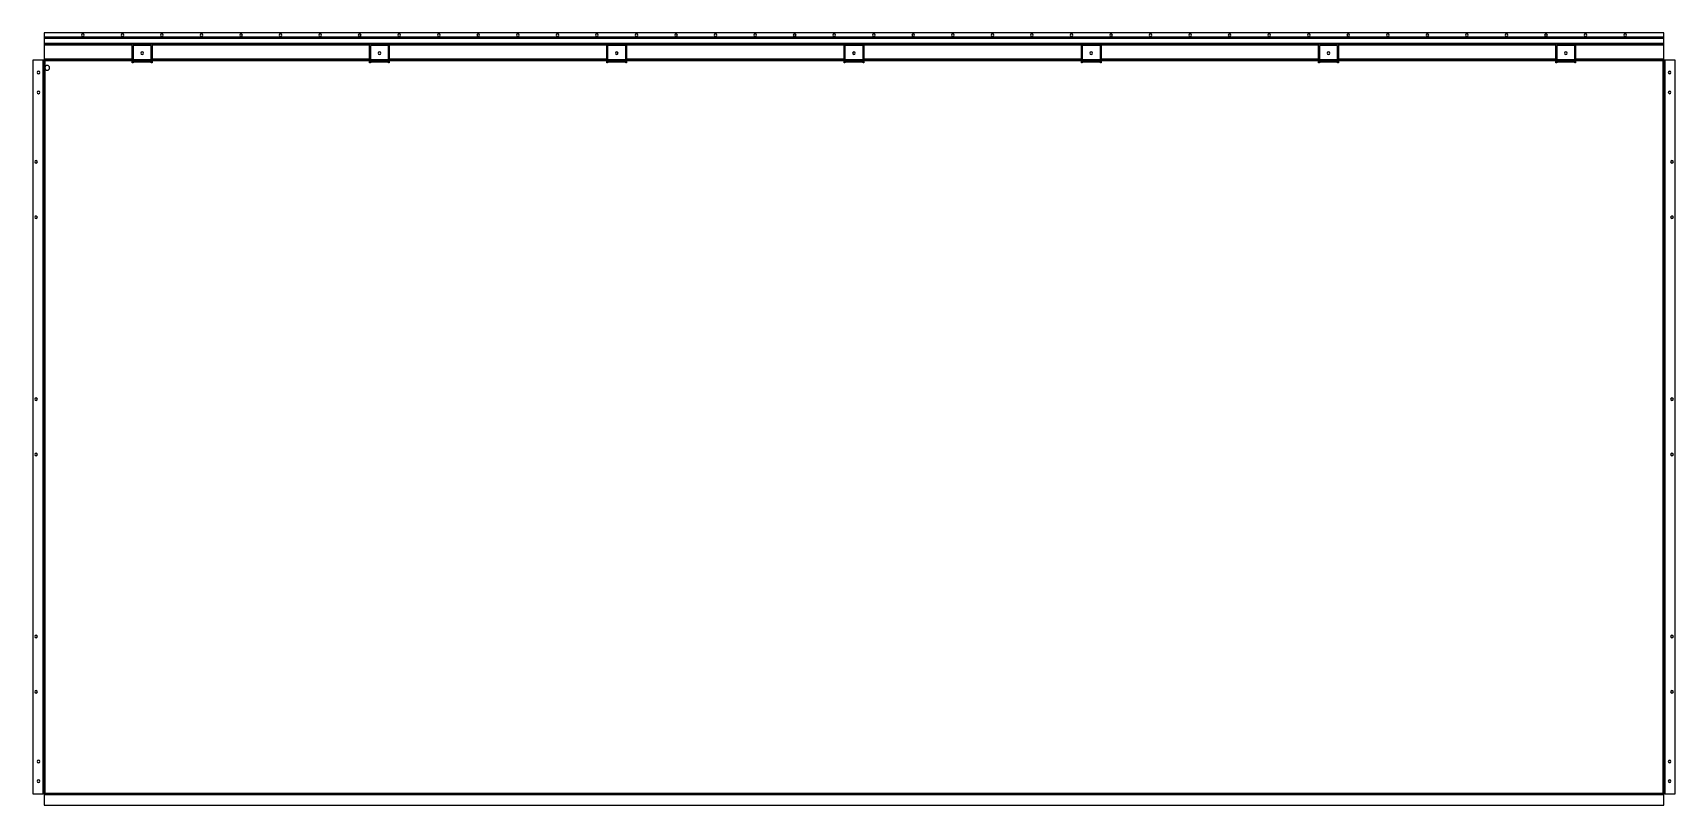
# Model space of a CAD drawing. Header units: millimetres. Extents: x -14 to 2062, y 0 to 977.
import ezdxf

# ---------------------------------------------------------------- set-up
doc = ezdxf.new("R2010")
doc.units = ezdxf.units.MM

msp = doc.modelspace()

# ---------------------------------------------------------------- linework, layer by layer
at = {"layer": 'BEND'}
for p, q in [((2047.9, 970.4), (0, 970.4)), ((2047.9, 962.2), (0, 962.2)), ((-0.2, 941.9), (-0.2, 14.6)), ((2047.6, 942.4), (0.3, 942.4)), ((112.4, 940.4), (135.4, 940.4)), ((412.4, 940.4), (435.4, 940.4)), ((712.4, 940.4), (735.4, 940.4)), ((1012.4, 940.4), (1035.4, 940.4)), ((1312.4, 940.4), (1335.4, 940.4)), ((1612.4, 940.4), (1635.4, 940.4)), ((1912.4, 940.4), (1935.4, 940.4)), ((2048.1, 14.6), (2048.1, 941.9)), ((0.3, 14.1), (2047.6, 14.1))]:
    msp.add_line(p, q, dxfattribs=at)
at = {"layer": 'BEND_EXTENT'}
for p, q in [((0, 971.5), (2047.9, 971.5)), ((2047.9, 969.3), (0, 969.3)), ((0, 963.3), (111.4, 963.3)), ((111.4, 961), (0, 961)), ((136.4, 963.3), (411.4, 963.3)), ((411.4, 961), (136.4, 961)), ((436.4, 963.3), (711.4, 963.3)), ((711.4, 961), (436.4, 961)), ((736.4, 963.3), (1011.4, 963.3)), ((1011.4, 961), (736.4, 961)), ((1036.4, 963.3), (1311.4, 963.3)), ((1311.4, 961), (1036.4, 961)), ((1336.4, 963.3), (1611.4, 963.3)), ((1611.4, 961), (1336.4, 961)), ((1636.4, 963.3), (1911.4, 963.3)), ((1911.4, 961), (1636.4, 961)), ((1936.4, 963.3), (2047.9, 963.3)), ((2047.9, 961), (1936.4, 961)), ((-1.3, 14.3), (-1.3, 942.2)), ((0, 943.5), (111.4, 943.5)), ((0.9, 941.2), (0.9, 932.3)), ((111.4, 941.3), (1, 941.3)), ((112.4, 941.5), (135.4, 941.5)), ((135.4, 939.3), (112.4, 939.3)), ((136.4, 943.5), (411.4, 943.5)), ((411.4, 941.3), (136.4, 941.3)), ((412.4, 941.5), (435.4, 941.5)), ((435.4, 939.3), (412.4, 939.3)), ((436.4, 943.5), (711.4, 943.5)), ((711.4, 941.3), (436.4, 941.3)), ((712.4, 941.5), (735.4, 941.5)), ((735.4, 939.3), (712.4, 939.3)), ((736.4, 943.5), (1011.4, 943.5)), ((1011.4, 941.3), (736.4, 941.3)), ((1012.4, 941.5), (1035.4, 941.5)), ((1035.4, 939.3), (1012.4, 939.3)), ((1036.4, 943.5), (1311.4, 943.5)), ((1311.4, 941.3), (1036.4, 941.3)), ((1312.4, 941.5), (1335.4, 941.5)), ((1335.4, 939.3), (1312.4, 939.3)), ((1336.4, 943.5), (1611.4, 943.5)), ((1611.4, 941.3), (1336.4, 941.3)), ((1612.4, 941.5), (1635.4, 941.5)), ((1635.4, 939.3), (1612.4, 939.3)), ((1636.4, 943.5), (1911.4, 943.5)), ((1911.4, 941.3), (1636.4, 941.3)), ((1912.4, 941.5), (1935.4, 941.5)), ((1935.4, 939.3), (1912.4, 939.3)), ((1936.4, 943.5), (2047.9, 943.5)), ((2046.9, 941.3), (1936.4, 941.3)), ((2046.9, 15.3), (2046.9, 941.2)), ((2049.2, 942.2), (2049.2, 14.3)), ((0.9, 932.3), (0.9, 15.3)), ((2047.9, 13), (0, 13)), ((1, 15.3), (2046.9, 15.3))]:
    msp.add_line(p, q, dxfattribs=at)
at = {"layer": 'INTERIOR_PROFILES'}
for points in [[(112.4, 960.5), (112.4, 938.8), (111.4, 938.8), (111.4, 963.3), (136.4, 963.3), (136.4, 938.8), (135.4, 938.8), (135.4, 960.5)], [(435.4, 960.5), (412.4, 960.5), (412.4, 938.8), (411.4, 938.8), (411.4, 963.3), (436.4, 963.3), (436.4, 938.8), (435.4, 938.8)], [(712.4, 960.5), (712.4, 938.8), (711.4, 938.8), (711.4, 963.3), (736.4, 963.3), (736.4, 938.8), (735.4, 938.8), (735.4, 960.5)], [(1012.4, 960.5), (1012.4, 938.8), (1011.4, 938.8), (1011.4, 963.3), (1036.4, 963.3), (1036.4, 938.8), (1035.4, 938.8), (1035.4, 960.5)], [(1312.4, 938.8), (1311.4, 938.8), (1311.4, 963.3), (1336.4, 963.3), (1336.4, 938.8), (1335.4, 938.8), (1335.4, 960.5), (1312.4, 960.5)], [(1635.4, 938.8), (1635.4, 960.5), (1612.4, 960.5), (1612.4, 938.8), (1611.4, 938.8), (1611.4, 963.3), (1636.4, 963.3), (1636.4, 938.8)], [(1935.4, 938.8), (1935.4, 960.5), (1912.4, 960.5), (1912.4, 938.8), (1911.4, 938.8), (1911.4, 963.3), (1936.4, 963.3), (1936.4, 938.8)]]:
    msp.add_lwpolyline(points, close=True, dxfattribs=at)
at = {"layer": 'INTERIOR_PROFILES', "extrusion": (0, 0, -1)}
for centre, radius in [((-48.9, 973.5), 1.7), ((-98.9, 973.5), 1.7), ((-148.9, 973.5), 1.7), ((-198.9, 973.5), 1.7), ((-248.9, 973.5), 1.7), ((-298.9, 973.5), 1.7), ((-348.9, 973.5), 1.7), ((-398.9, 973.5), 1.7), ((-448.9, 973.5), 1.7), ((-498.9, 973.5), 1.7), ((-548.9, 973.5), 1.7), ((-598.9, 973.5), 1.7), ((-648.9, 973.5), 1.7), ((-698.9, 973.5), 1.7), ((-748.9, 973.5), 1.7), ((-798.9, 973.5), 1.7), ((-848.9, 973.5), 1.7), ((-898.9, 973.5), 1.7), ((-948.9, 973.5), 1.7), ((-998.9, 973.5), 1.7), ((-1048.9, 973.5), 1.7), ((-1098.9, 973.5), 1.7), ((-1148.9, 973.5), 1.7), ((-1198.9, 973.5), 1.7), ((-1248.9, 973.5), 1.7), ((-1298.9, 973.5), 1.7), ((-1348.9, 973.5), 1.7), ((-1398.9, 973.5), 1.7), ((-1448.9, 973.5), 1.7), ((-1498.9, 973.5), 1.7), ((-1548.9, 973.5), 1.7), ((-1598.9, 973.5), 1.7), ((-1648.9, 973.5), 1.7), ((-1698.9, 973.5), 1.7), ((-1748.9, 973.5), 1.7), ((-1798.9, 973.5), 1.7), ((-1848.9, 973.5), 1.7), ((-1898.9, 973.5), 1.7), ((-1948.9, 973.5), 1.7), ((-1998.9, 973.5), 1.7), ((-3.9, 932.3), 3), ((-123.9, 951), 1.7), ((-423.9, 951), 1.7), ((-723.9, 951), 1.7), ((-1023.9, 951), 1.7), ((-1323.9, 951), 1.7), ((-1623.9, 951), 1.7), ((-1923.9, 951), 1.7), ((7.3, 926.3), 1.7), ((-2055.2, 926.3), 1.7), ((7.3, 901.3), 1.7), ((-2055.2, 901.3), 1.7), ((10.3, 813.3), 1.7), ((-2058.2, 813.3), 1.7), ((10.3, 743.3), 1.7), ((-2058.2, 743.3), 1.7), ((10.3, 513.3), 1.7), ((-2058.2, 513.3), 1.7), ((10.3, 443.3), 1.7), ((-2058.2, 443.3), 1.7), ((10.3, 213.3), 1.7), ((-2058.2, 213.3), 1.7), ((10.3, 143.3), 1.7), ((-2058.2, 143.3), 1.7), ((7.3, 55.3), 1.7), ((-2055.2, 55.3), 1.7), ((7.3, 30.3), 1.7), ((-2055.2, 30.3), 1.7)]:
    msp.add_circle(centre, radius, dxfattribs=at)
at = {"layer": 'OUTER_PROFILES'}
for p, q in [((2047.9, 976.5), (0, 976.5)), ((0, 976.5), (0, 943.5)), ((2047.9, 943.5), (2047.9, 976.5)), ((-1.3, 942.2), (-14.3, 942.2)), ((-14.3, 942.2), (-14.3, 14.3)), ((1, 941.3), (0.9, 941.2)), ((2046.9, 941.2), (2046.9, 941.3)), ((2062.2, 942.2), (2049.2, 942.2)), ((2062.2, 14.3), (2062.2, 942.2)), ((-14.3, 14.3), (-1.3, 14.3)), ((0, 13), (0, 0)), ((0, 0), (2047.9, 0)), ((0.9, 15.3), (1, 15.3)), ((2046.9, 15.3), (2046.9, 15.3)), ((2047.9, 0), (2047.9, 13)), ((2049.2, 14.3), (2062.2, 14.3))]:
    msp.add_line(p, q, dxfattribs=at)
for points, knots in [([(0.9, 941.2), (0.9, 941.2), (0.8, 941.3), (0.8, 941.3), (0.1, 941.8), (-0.6, 942.2), (-1.3, 942.2)], [1.570796, 1.570796, 1.570796, 1.570796, 1.668627, 1.668627, 1.668627, 3.141593, 3.141593, 3.141593, 3.141593]), ([(0, 943.5), (0, 942.8), (0.4, 942.1), (0.9, 941.4), (0.9, 941.4), (1, 941.3), (1, 941.3)], [-3.141593, -3.141593, -3.141593, -3.141593, -1.668627, -1.668627, -1.668627, -1.570796, -1.570796, -1.570796, -1.570796]), ([(2046.9, 941.3), (2046.9, 941.3), (2046.9, 941.4), (2047, 941.4), (2047.4, 942.1), (2047.9, 942.8), (2047.9, 943.5)], [1.570796, 1.570796, 1.570796, 1.570796, 1.668627, 1.668627, 1.668627, 3.141593, 3.141593, 3.141593, 3.141593]), ([(2049.2, 942.2), (2048.5, 942.2), (2047.8, 941.8), (2047.1, 941.3), (2047, 941.3), (2047, 941.2), (2046.9, 941.2)], [-3.141593, -3.141593, -3.141593, -3.141593, -1.668627, -1.668627, -1.668627, -1.570796, -1.570796, -1.570796, -1.570796]), ([(-1.3, 14.3), (-0.6, 14.3), (0.1, 14.7), (0.8, 15.2), (0.8, 15.3), (0.9, 15.3), (0.9, 15.3)], [-3.141593, -3.141593, -3.141593, -3.141593, -1.668627, -1.668627, -1.668627, -1.570796, -1.570796, -1.570796, -1.570796]), ([(1, 15.3), (1, 15.2), (0.9, 15.2), (0.9, 15.1), (0.4, 14.4), (0, 13.7), (0, 13)], [1.570796, 1.570796, 1.570796, 1.570796, 1.668627, 1.668627, 1.668627, 3.141593, 3.141593, 3.141593, 3.141593]), ([(2047.9, 13), (2047.9, 13.7), (2047.4, 14.4), (2047, 15.1), (2046.9, 15.2), (2046.9, 15.2), (2046.9, 15.3)], [-3.141593, -3.141593, -3.141593, -3.141593, -1.668627, -1.668627, -1.668627, -1.570796, -1.570796, -1.570796, -1.570796]), ([(2046.9, 15.3), (2047, 15.3), (2047, 15.3), (2047.1, 15.2), (2047.8, 14.7), (2048.5, 14.3), (2049.2, 14.3)], [1.570796, 1.570796, 1.570796, 1.570796, 1.668627, 1.668627, 1.668627, 3.141593, 3.141593, 3.141593, 3.141593])]:
    msp.add_open_spline(points, degree=3, knots=knots, dxfattribs=at)

doc.saveas('drawing.dxf')
